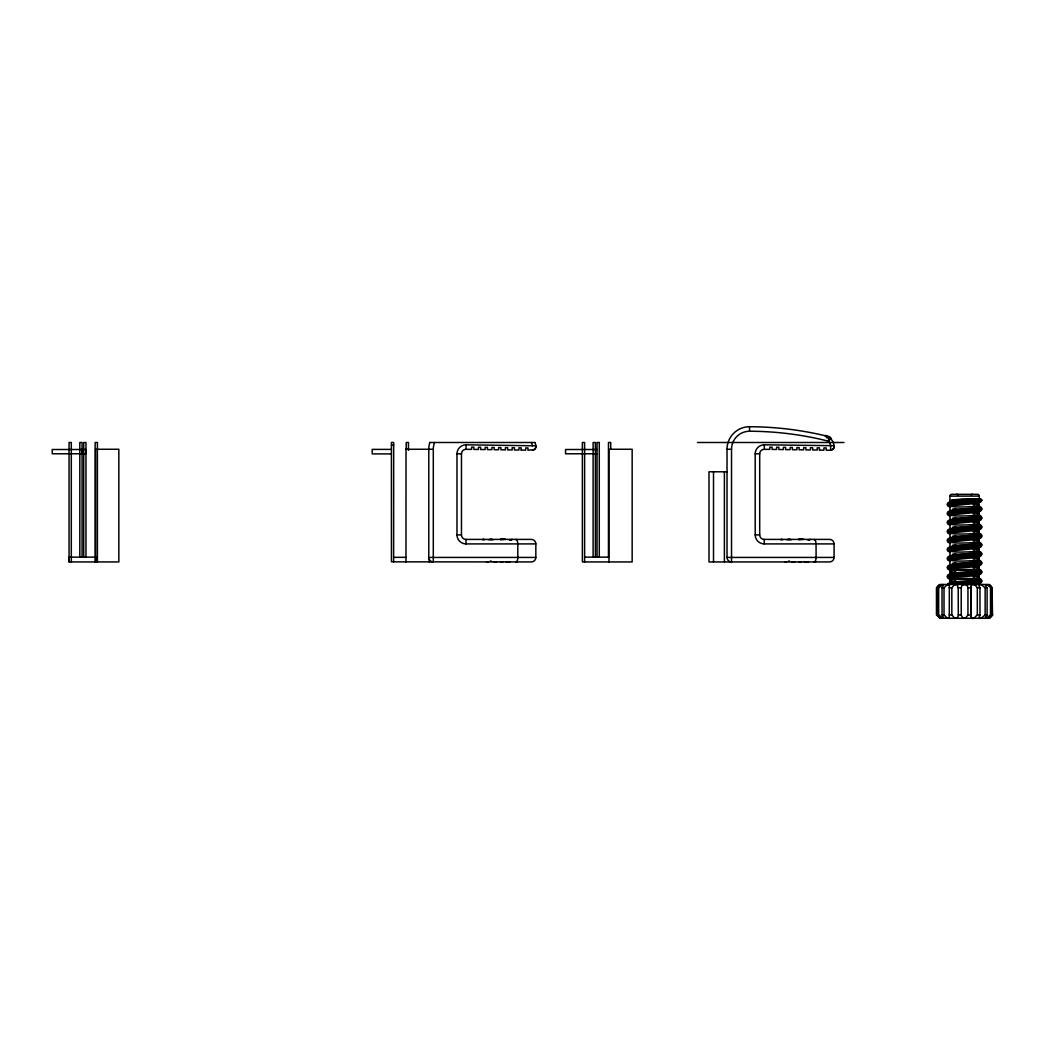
<?xml version="1.0" encoding="UTF-8"?>
<svg xmlns="http://www.w3.org/2000/svg" width="1045" height="1045" viewBox="0 0 1045 1045"><rect width="100%" height="100%" fill="white"/><g stroke="black" fill="none" stroke-linecap="round" stroke-linejoin="round"><path stroke-width="1.5" d="M830.644 449.572L830.618 445.823A7.89 7.89 0 0 0 828.358 441.16A326.562 326.562 0 0 0 749.552 431.232A18.026 18.026 0 0 0 731.526 449.259L727.033 449.259L727.02 557.429A4.507 4.507 0 0 0 731.526 561.936M830.644 449.65L830.644 449.807A3.383 3.044 0 0 0 834.067 446.751L834.041 445.915M521.181 450.095L525.687 450.147L525.726 447.9L527.973 447.926L527.947 450.173L532.414 449.807A3.383 3.044 0 0 0 535.837 446.751L535.811 445.954M393.691 561.74L391.444 561.74L391.418 442.44L393.678 442.44L393.612 561.844L531.33 561.936A4.507 4.507 0 0 0 535.837 557.429L535.837 543.909L465.979 543.909A9.013 9.013 0 0 1 456.965 534.896L456.965 453.83L461.459 453.83A4.507 4.507 0 0 1 466.031 449.324L466.096 444.817L535.798 445.81M521.181 450.068L521.22 447.835L518.96 447.809L518.934 450.042L514.427 449.99L514.453 447.743L512.194 447.704L512.168 449.951L507.661 449.899L507.687 447.652L505.44 447.613L505.414 449.859L500.895 449.807L500.934 447.547L498.674 447.521L498.648 449.755L494.141 449.716L494.167 447.456L491.921 447.43L491.881 449.663L487.375 449.611L487.414 447.365L485.154 447.338L485.128 449.572L480.622 449.52L480.648 447.273L478.401 447.234L478.362 449.481L473.855 449.428L473.894 447.169L471.635 447.142L471.608 449.376L466.031 449.324M727.02 471.791L708.993 471.791L708.993 561.936L829.56 561.936A4.507 4.507 0 0 0 834.067 557.429L834.067 543.909L764.208 543.909A9.013 9.013 0 0 1 755.195 534.896L755.195 453.83L759.689 453.83A4.507 4.507 0 0 1 764.274 449.324L764.326 444.817L834.014 445.706M819.411 450.068L819.45 447.835L817.19 447.809L817.164 450.042L812.657 449.99L812.683 447.743L810.424 447.704L810.397 449.951L805.891 449.899L805.917 447.652L803.67 447.613L803.644 449.859L799.138 449.807L799.164 447.547L796.904 447.521L796.878 449.755L792.371 449.716L792.397 447.456L790.151 447.43L790.111 449.663L785.605 449.611L785.644 447.365L783.384 447.338L783.358 449.572L778.852 449.52L778.878 447.273L776.631 447.234L776.592 449.481L772.085 449.428L772.124 447.169L769.865 447.142L769.838 449.376L764.274 449.324M965.306 618.196L962.667 617.621L961.23 615.178L961.204 587.852C961.191 583.619 967.97 583.41 967.957 587.852L967.944 615.035L965.489 618.144M967.944 614.969L970.975 614.904L970.975 587.852A6.688 4.611 12.7 0 1 970.831 586.885L970.831 615.871A6.688 4.598 -13.1 0 1 970.975 614.904M956.946 618.117L958.317 616.041L958.187 587.852C954.385 580.001 966.599 585.814 973.248 583.045A17.451 1.032 -3.4 0 0 979.596 582.287A17.451 1.411 -1.2 0 0 981.921 581.542A17.451 1.411 1.2 0 0 980.589 580.981M958.187 587.852L961.204 587.852M988.949 618.157L991.535 614.904L991.535 587.852L986.715 584.664M956.88 618.157L954.098 617.621L951.838 614.904L951.838 587.852L953.941 585.239L956.632 584.534M973.953 618.144L977.31 614.904L977.31 587.852L975.521 585.474L973.052 584.468M949.291 618.117L949.343 584.664M949.187 587.852L951.838 587.852M949.239 618.157L946.796 617.621L944.014 614.904L944.014 587.852L946.796 585.135L949.239 584.599M981.294 618.144L985.148 614.904L985.148 587.852L981.373 584.651M939.573 585.618L938.932 586.415M943.557 617.647L942.041 614.904L942.041 587.852L943.557 584.939M938.645 586.754L937.626 587.852L937.626 614.904L940.056 617.83M943.008 618.274L938.671 614.904L938.671 587.852L942.93 584.495M986.676 618.104L990.49 614.904L990.49 587.852M828.358 441.16L830.736 438.769A11.273 11.273 0 0 1 833.975 445.301M992.502 615.113L992.084 587.225M936.79 587.512L939.847 584.651M992.75 614.904L989.367 618.274L939.834 618.274M992.019 615.596L991.196 616.406M938.07 586.258L939.586 584.847M989.628 617.856L991.052 616.537L989.341 618.091M973.77 618.196L973.052 618.274A3.84 2.639 -13.3 0 1 972.203 618.117M502.998 561.701L500.45 561.936M801.228 561.701L798.693 561.936M968.206 584.468L979.1 583.28A16.89 1.411 -1.3 0 0 981.346 582.535A16.89 1.411 1.3 0 0 980.772 582.156M491.999 539.403L491.176 539.468A18.666 1.032 -3.2 0 0 488.224 539.756M790.242 539.403L789.406 539.468A18.666 1.032 -3.2 0 0 786.454 539.756M504.33 539.403L500.45 539.716M802.56 539.403L798.693 539.716M963.19 499.288L980.732 498.831M972.49 499.014L954.281 499.954A14.787 1.032 -4 0 0 952.008 500.32M980.55 618.274L980.55 618.274A3.37 1.946 -31.2 0 1 979.87 618.117M429.952 442.492L534.844 442.492M697.485 442.492L843.968 442.492M391.444 445.17L393.678 445.17M408.268 449.259L406.009 449.206L405.982 561.936M391.418 449.389L372.203 449.389L372.203 453.896L391.418 453.896M405.982 449.259L433.296 449.259A18.026 18.026 0 0 1 434.615 442.492M82.673 449.507L85.834 449.507L85.834 453.778L82.673 453.778M597.035 449.507L565.554 449.507L565.554 453.778L597.035 453.778M951.943 500.307A14.787 1.411 -1.5 0 0 949.931 501.091L949.931 496.127L979.23 496.127L979.23 498.831M950.519 502.645A15.361 1.411 1.4 0 1 949.356 502.083A15.361 1.411 -1.4 0 1 951.394 501.326A15.361 1.032 -3.9 0 1 956.972 500.581L972.19 499.079A15.348 1.032 -3.9 0 0 972.973 498.987L980.262 498.987L980.837 499.967A17.451 1.411 -1.2 0 1 979.596 500.202A17.451 1.032 -3.4 0 1 973.248 500.96L955.914 502.462A17.451 1.032 -3.4 0 0 949.565 503.22A17.451 1.411 -1.2 0 0 947.24 503.964A17.451 1.411 1.2 0 0 948.168 504.435M981.882 499.967L980.236 498.961A16.89 1.411 -1.3 0 1 979.1 499.223A16.89 1.032 -3.5 0 1 972.96 499.967L956.201 501.469A16.89 1.032 -3.5 0 0 950.062 502.227A16.89 1.411 -1.3 0 0 947.815 502.972A16.89 1.411 1.3 0 0 948.39 503.35M456.965 534.896L461.459 534.896A4.507 4.507 0 0 0 465.979 539.403L531.33 539.403A4.507 4.507 0 0 1 535.837 543.909M755.195 534.896L759.689 534.896A4.507 4.507 0 0 0 764.208 539.403L829.56 539.403A4.507 4.507 0 0 1 834.067 543.909M584.612 557.142L608.948 557.142M393.691 557.338L406.009 557.338M429.822 442.492A22.533 22.533 0 0 0 428.79 449.259L428.79 557.429L535.837 557.429M727.033 557.429L834.067 557.429M989.328 584.468L939.795 584.468L936.451 587.852L936.451 614.904L939.847 618.104M937.626 587.852L938.671 587.852M942.041 587.852L944.014 587.852M967.957 587.852L970.975 587.852M977.31 587.852L979.975 587.852L979.975 614.904L977.31 614.904M985.148 587.852L987.107 587.852L987.107 614.904L985.148 614.904M937.626 614.904L938.671 614.904M942.041 614.904L944.014 614.904M949.226 614.969L951.838 614.904M958.2 614.969L961.204 614.904M990.49 614.904L991.535 614.904M819.411 450.095L823.917 450.147L823.956 447.9L826.203 447.926L826.177 450.173L830.644 450.251A3.383 3.383 0 0 0 834.067 446.868M804.088 561.688L807.145 561.936M505.858 561.688L508.902 561.936M794.814 561.936L791.548 561.661M496.584 561.936L493.318 561.661M791.47 539.729L790.543 539.638A16.407 1.032 3.6 0 1 788.296 539.403M493.24 539.729L492.313 539.638A16.407 1.032 3.6 0 1 490.066 539.403M951.446 582.875L949.957 582.313L949.931 579.91M978.59 502.867L979.23 505.597M989.341 584.664L991.261 586.415M939.533 617.856L938.697 617.112M989.602 584.873L990.751 585.931M989.602 585.644L989.119 584.926M532.388 445.901L532.388 445.823A7.89 7.89 0 0 0 531.213 442.492M985.592 614.643L985.592 617.765M979.23 512.298L979.23 514.61M979.23 521.311L979.23 523.623M979.23 530.324L979.23 532.636M979.23 539.338L979.23 541.65M979.23 548.364L979.23 550.676M979.23 557.377L979.23 559.689M979.23 566.39L979.23 568.702M979.23 575.403L979.23 577.715M949.931 507.792L949.931 510.104M949.931 516.805L949.931 519.117M949.931 525.818L949.931 528.13M949.931 534.831L949.931 537.143M949.931 543.844L949.931 546.156M949.931 552.87L949.931 555.182M949.931 561.883L949.931 564.196M949.931 570.897L949.931 573.209M764.208 539.416L764.208 543.909M759.702 453.83L759.702 534.896M749.552 426.856L749.552 431.232M731.526 449.259L731.526 561.923M724.394 471.791L724.394 561.936M713.513 471.791L713.513 561.936M610.724 449.259L610.724 442.492L608.464 442.492L608.464 557.142M608.948 561.936L608.948 449.259L632.16 449.259L632.16 561.936L582.365 561.936L582.365 442.492L584.612 442.492L584.612 561.936M599.281 557.142L599.281 442.492L597.035 442.492L597.035 557.089M595.376 557.142L595.376 442.492L593.116 442.492L593.116 557.089M517.811 557.429L517.811 543.909A4.689 1.816 -90 0 0 515.877 539.547A4.689 1.881 -88.9 0 1 516.622 539.742M465.979 539.416L465.979 543.909M461.472 453.83L461.472 534.896M433.296 449.259L433.296 561.923M429.195 559.297L429.195 561.936M408.464 450.382L408.464 442.492L406.218 442.492L406.218 449.206M97.407 561.936L97.407 442.492L95.16 442.492L95.16 561.936M96.676 561.91L96.676 557.142L69.166 557.142L69.166 561.91M95.631 561.936L95.631 449.259L118.843 449.259L118.843 561.936L69.061 561.936L69.061 442.492L71.308 442.492L71.308 561.936M85.977 557.089L85.977 442.492L83.718 442.492L83.718 557.089M82.072 557.089L82.072 442.492L79.812 442.492L79.812 557.089M727.02 449.259A22.533 22.533 0 0 1 749.552 426.726A331.069 331.069 0 0 1 825.419 435.791A6.518 3.657 -76.8 0 1 825.981 435.974M808.294 540.252A15.806 1.411 -1.4 0 1 809.261 540.304M789.262 560.982A15.806 1.411 -1.4 0 1 788.701 560.956M814.734 561.609A4.689 1.816 90 0 1 814.107 561.792A4.689 1.881 88.9 0 0 816.106 557.442L816.04 543.909A4.689 1.816 -90 0 0 814.107 539.547A4.689 1.881 -88.9 0 1 814.852 539.742M786.571 561.936A16.407 1.032 3.6 0 1 784.795 561.674M808.464 561.622A16.407 1.032 -3.6 0 1 806.622 561.818M815.505 561.701A18.052 1.411 -1.2 0 1 814.421 561.91M815.531 561.936A18.653 1.411 1.2 0 0 814.76 561.805A18.666 1.032 3.2 0 0 814.12 561.714M810.802 539.403A16.407 1.032 -3.6 0 1 807.903 539.742M780.563 539.716A18.666 1.411 -1.2 0 1 781.843 539.403M782.862 539.742A18.052 1.411 1.2 0 1 781.333 539.403M798.707 539.129A15.806 1.411 1.4 0 1 804.036 539.338M755.195 453.83A9.013 9.013 0 0 1 764.326 444.817M433.296 561.936A4.507 4.507 0 0 1 428.79 557.429M535.001 442.492A11.273 11.273 0 0 1 535.745 445.301M510.065 540.252A15.806 1.411 -1.4 0 1 511.031 540.304M491.032 560.982A15.806 1.411 -1.4 0 1 490.471 560.956M516.504 561.609A4.689 1.816 90 0 1 515.877 561.792A4.689 1.881 88.9 0 0 517.876 557.442M488.342 561.936A16.407 1.032 3.6 0 1 486.565 561.674M510.234 561.622A16.407 1.032 -3.6 0 1 508.392 561.818M517.275 561.701A18.052 1.411 -1.2 0 1 516.191 561.91M517.301 561.936A18.653 1.411 1.2 0 0 516.517 561.805A18.666 1.032 3.2 0 0 515.89 561.714M512.572 539.403A16.407 1.032 -3.6 0 1 509.673 539.742M482.333 539.716A18.666 1.411 -1.2 0 1 483.613 539.403M484.632 539.742A18.052 1.411 1.2 0 1 483.103 539.403M500.477 539.129A15.806 1.411 1.4 0 1 505.806 539.338M535.837 446.868A3.383 3.383 0 0 1 532.414 450.251M456.965 453.83A9.013 9.013 0 0 1 466.096 444.817M825.367 436.105A11.665 10.724 57.9 0 1 828.058 437.254M825.472 435.452A11.195 10.829 -78.6 0 1 829.9 437.228M825.393 436A6.388 3.109 88.6 0 1 826.882 437.933M829.234 438.351A8.229 5.303 44.8 0 1 830.252 439.253M827.496 436.771A5.604 2.665 87.5 0 1 828.92 441.042M829.9 437.15A8.229 6.675 47.4 0 1 831.219 438.273M826.504 436.196A6.296 3.37 -85.6 0 1 827.366 437.176M828.084 437.306A10.215 8.412 47.9 0 1 829.312 438.116M971.066 494.821A2.26 2.26 0 0 1 972.464 494.324M956.697 494.324A2.26 2.26 0 0 1 958.095 494.821M949.931 496.127A1.803 1.803 0 0 1 951.734 494.324L977.428 494.324A1.803 1.803 0 0 1 979.23 496.127M972.817 618.601A4.049 2.861 -21.3 0 1 971.132 615.858M971.079 586.885A3.84 2.639 13.3 0 1 972.96 584.338M980.419 618.405A3.096 1.79 -36.2 0 1 979.465 616.903M979.361 616.929A6.27 3.631 -30.9 0 1 980.106 614.904M979.923 587.852A6.27 3.723 28.6 0 1 979.269 585.801M979.322 585.814A3.37 1.946 31.2 0 1 980.458 584.403M985.762 617.673A5.329 2.025 -42.5 0 1 987.381 614.943M987.016 587.865A5.63 2.39 38.6 0 1 985.448 584.9M974.606 583.45A14.787 1.411 1.5 0 1 973.391 583.515M954.764 580.863A14.787 1.411 1.5 0 1 955.77 580.811M955.77 581.32A14.787 1.411 -1.5 0 1 954.124 579.23A14.787 1.411 -1.5 0 1 976.448 578.825M973.391 576.304A14.787 1.411 -1.5 0 1 975.037 578.381A14.787 1.411 -1.5 0 1 952.713 578.799M973.391 504.186A14.787 1.411 -1.5 0 1 975.037 506.263A14.787 1.411 -1.5 0 1 952.713 506.681M974.502 504.644A14.787 1.411 1.5 0 1 973.391 504.696M954.764 502.044A14.787 1.411 1.5 0 1 955.77 501.992M973.391 506.498A14.787 1.411 -1.5 0 1 975.037 508.575A14.787 1.411 -1.5 0 1 952.713 508.993M952.073 500.006A14.708 0.732 -2.8 0 1 962.772 499.131M973.391 513.199A14.787 1.411 -1.5 0 1 975.037 515.289A14.787 1.411 -1.5 0 1 952.713 515.694M974.606 511.332A14.787 1.411 1.5 0 1 973.391 511.397M954.764 508.745A14.787 1.411 1.5 0 1 955.77 508.693M974.502 513.657A14.787 1.411 1.5 0 1 973.391 513.709M954.163 511.096A14.787 1.411 1.5 0 1 955.77 511.005M973.391 515.512A14.787 1.411 -1.5 0 1 975.037 517.602A14.787 1.411 -1.5 0 1 952.713 518.006M973.391 522.213A14.787 1.411 -1.5 0 1 975.037 524.303A14.787 1.411 -1.5 0 1 952.713 524.708M974.711 520.345A14.787 1.411 1.5 0 1 973.391 520.41M954.764 517.758A14.787 1.411 1.5 0 1 955.77 517.706M974.502 522.67A14.787 1.411 1.5 0 1 973.391 522.722M954.764 520.07A14.787 1.411 1.5 0 1 955.77 520.018M973.391 524.525A14.787 1.411 -1.5 0 1 975.037 526.615A14.787 1.411 -1.5 0 1 952.713 527.02M973.391 531.226A14.787 1.411 -1.5 0 1 975.037 533.316A14.787 1.411 -1.5 0 1 952.713 533.721M974.502 529.371A14.787 1.411 1.5 0 1 973.391 529.436M954.764 526.771A14.787 1.411 1.5 0 1 955.77 526.719M974.502 531.683A14.787 1.411 1.5 0 1 973.391 531.748M954.764 529.083A14.787 1.411 1.5 0 1 955.77 529.031M973.391 533.538A14.787 1.411 -1.5 0 1 975.037 535.628A14.787 1.411 -1.5 0 1 952.713 536.033M973.391 540.239A14.787 1.411 -1.5 0 1 975.037 542.329A14.787 1.411 -1.5 0 1 952.713 542.734M974.502 538.384A14.787 1.411 1.5 0 1 973.391 538.449M954.764 535.785A14.787 1.411 1.5 0 1 955.77 535.732M974.502 540.696A14.787 1.411 1.5 0 1 973.391 540.761M954.542 538.11A14.787 1.411 1.5 0 1 955.77 538.044M973.391 542.551A14.787 1.411 -1.5 0 1 975.037 544.641A14.787 1.411 -1.5 0 1 952.713 545.046M973.391 549.252A14.787 1.411 -1.5 0 1 975.037 551.342A14.787 1.411 -1.5 0 1 952.713 551.747M974.502 547.397A14.787 1.411 1.5 0 1 973.391 547.462M954.764 544.798A14.787 1.411 1.5 0 1 955.77 544.745M974.502 549.709A14.787 1.411 1.5 0 1 973.391 549.774M954.764 547.11A14.787 1.411 1.5 0 1 955.77 547.058M973.391 551.564A14.787 1.411 -1.5 0 1 975.037 553.654A14.787 1.411 -1.5 0 1 952.713 554.059M973.391 558.265A14.787 1.411 -1.5 0 1 975.037 560.355A14.787 1.411 -1.5 0 1 952.713 560.773M974.502 556.41A14.787 1.411 1.5 0 1 973.391 556.476M954.764 553.811A14.787 1.411 1.5 0 1 955.77 553.759M974.502 558.722A14.787 1.411 1.5 0 1 973.391 558.788M954.764 556.123A14.787 1.411 1.5 0 1 955.77 556.071M973.391 560.577A14.787 1.411 -1.5 0 1 975.037 562.667A14.787 1.411 -1.5 0 1 952.713 563.085M973.391 567.291A14.787 1.411 -1.5 0 1 975.037 569.368A14.787 1.411 -1.5 0 1 952.713 569.786M974.711 565.41A14.787 1.411 1.5 0 1 973.391 565.489M954.764 562.837A14.787 1.411 1.5 0 1 955.77 562.785M974.502 567.735A14.787 1.411 1.5 0 1 973.391 567.801M954.542 565.162A14.787 1.411 1.5 0 1 955.77 565.097M955.77 572.307A14.787 1.411 -1.5 0 1 954.124 570.217A14.787 1.411 -1.5 0 1 976.448 569.812M974.502 574.45A14.787 1.411 1.5 0 1 973.391 574.502M954.764 571.85A14.787 1.411 1.5 0 1 955.77 571.798M974.502 576.762A14.787 1.411 1.5 0 1 973.391 576.814M954.764 574.162A14.787 1.411 1.5 0 1 955.77 574.11M975.899 584.468A15.348 1.032 -3.9 0 0 977.767 584.181A15.361 1.411 -1.4 0 0 979.805 583.423A15.361 1.411 1.4 0 0 978.643 582.862M950.519 579.479A15.361 1.411 1.4 0 1 949.356 578.917A15.361 1.411 -1.4 0 1 951.394 578.172A15.361 1.032 -3.9 0 1 956.972 577.415L972.19 575.913A15.361 1.032 -3.9 0 0 977.767 575.168A15.361 1.411 -1.4 0 0 979.805 574.41A15.361 1.411 1.4 0 0 979.283 574.032M950.519 570.466A15.361 1.411 1.4 0 1 949.356 569.904A15.361 1.411 -1.4 0 1 951.394 569.146A15.361 1.032 -3.9 0 1 956.972 568.402L972.19 566.899A15.361 1.032 -3.9 0 0 977.767 566.142A15.361 1.411 -1.4 0 0 979.805 565.397A15.361 1.411 1.4 0 0 978.643 564.836M950.519 561.452A15.361 1.411 1.4 0 1 949.356 560.891A15.361 1.411 -1.4 0 1 951.394 560.133A15.361 1.032 -3.9 0 1 956.972 559.389L972.19 557.886A15.361 1.032 -3.9 0 0 977.767 557.129A15.361 1.411 -1.4 0 0 979.805 556.384A15.361 1.411 1.4 0 0 978.643 555.809M950.519 552.439A15.361 1.411 1.4 0 1 949.356 551.878A15.361 1.411 -1.4 0 1 951.394 551.12A15.361 1.032 -3.9 0 1 956.972 550.375L972.19 548.873A15.361 1.032 -3.9 0 0 977.767 548.116A15.361 1.411 -1.4 0 0 979.805 547.371A15.361 1.411 1.4 0 0 979.505 547.084M950.519 543.426A15.361 1.411 1.4 0 1 949.356 542.864A15.361 1.411 -1.4 0 1 951.394 542.107A15.361 1.032 -3.9 0 1 956.972 541.362L972.19 539.86A15.361 1.032 -3.9 0 0 977.767 539.102A15.361 1.411 -1.4 0 0 979.805 538.358A15.361 1.411 1.4 0 0 978.643 537.783M950.519 534.413A15.361 1.411 1.4 0 1 949.356 533.838A15.361 1.411 -1.4 0 1 951.394 533.094A15.361 1.032 -3.9 0 1 956.972 532.336L972.19 530.834A15.361 1.032 -3.9 0 0 977.767 530.089A15.361 1.411 -1.4 0 0 979.805 529.332A15.361 1.411 1.4 0 0 978.643 528.77M950.519 525.4A15.361 1.411 1.4 0 1 949.356 524.825A15.361 1.411 -1.4 0 1 951.394 524.081A15.361 1.032 -3.9 0 1 956.972 523.323L972.19 521.821A15.361 1.032 -3.9 0 0 977.767 521.076A15.361 1.411 -1.4 0 0 979.805 520.319A15.361 1.411 1.4 0 0 978.995 519.848M950.519 516.387A15.361 1.411 1.4 0 1 949.356 515.812A15.361 1.411 -1.4 0 1 951.394 515.067A15.361 1.032 -3.9 0 1 956.972 514.31L972.19 512.808A15.361 1.032 -3.9 0 0 977.767 512.063A15.361 1.411 -1.4 0 0 979.805 511.305A15.361 1.411 1.4 0 0 978.643 510.744M950.519 507.361A15.361 1.411 1.4 0 1 949.356 506.799A15.361 1.411 -1.4 0 1 951.394 506.054A15.361 1.032 -3.9 0 1 956.972 505.297L972.19 503.794A15.361 1.032 -3.9 0 0 977.767 503.05A15.361 1.411 -1.4 0 0 979.805 502.292A15.361 1.411 1.4 0 0 979.283 501.913M950.636 578.865A16.89 1.032 3.5 0 1 950.062 578.773A16.89 1.411 1.3 0 1 947.815 578.029A16.89 1.411 -1.3 0 1 950.062 577.271A16.89 1.032 -3.5 0 1 956.201 576.526L972.96 575.024A16.89 1.032 -3.5 0 0 979.1 574.267A16.89 1.411 -1.3 0 0 981.346 573.522A16.89 1.411 1.3 0 0 980.772 573.143M950.636 569.852A16.89 1.032 3.5 0 1 950.062 569.76A16.89 1.411 1.3 0 1 947.815 569.016A16.89 1.411 -1.3 0 1 950.062 568.258A16.89 1.032 -3.5 0 1 956.201 567.513L972.96 566.011A16.89 1.032 -3.5 0 0 979.1 565.254A16.89 1.411 -1.3 0 0 981.346 564.509A16.89 1.411 1.3 0 0 980.458 564.039M950.636 560.838A16.89 1.032 3.5 0 1 950.062 560.747A16.89 1.411 1.3 0 1 947.815 560.002A16.89 1.411 -1.3 0 1 950.062 559.245A16.89 1.032 -3.5 0 1 956.201 558.487L972.96 556.985A16.89 1.032 -3.5 0 0 979.1 556.24A16.89 1.411 -1.3 0 0 981.346 555.483A16.89 1.411 1.3 0 0 980.772 555.117M950.636 551.825A16.89 1.032 3.5 0 1 950.062 551.734A16.89 1.411 1.3 0 1 947.815 550.976A16.89 1.411 -1.3 0 1 950.062 550.232A16.89 1.032 -3.5 0 1 956.201 549.474L972.96 547.972A16.89 1.032 -3.5 0 0 979.1 547.227A16.89 1.411 -1.3 0 0 981.346 546.47A16.89 1.411 1.3 0 0 980.458 545.999M950.636 542.812A16.89 1.032 3.5 0 1 950.062 542.721A16.89 1.411 1.3 0 1 947.815 541.963A16.89 1.411 -1.3 0 1 950.062 541.219A16.89 1.032 -3.5 0 1 956.201 540.461L972.96 538.959A16.89 1.032 -3.5 0 0 979.1 538.214A16.89 1.411 -1.3 0 0 981.346 537.457A16.89 1.411 1.3 0 0 980.772 537.078M950.636 533.799A16.89 1.032 3.5 0 1 950.062 533.708A16.89 1.411 1.3 0 1 947.815 532.95A16.89 1.411 -1.3 0 1 950.062 532.205A16.89 1.032 -3.5 0 1 956.201 531.448L972.96 529.946A16.89 1.032 -3.5 0 0 979.1 529.201A16.89 1.411 -1.3 0 0 981.346 528.443A16.89 1.411 1.3 0 0 980.772 528.065M950.636 524.786A16.89 1.032 3.5 0 1 950.062 524.694A16.89 1.411 1.3 0 1 947.815 523.937A16.89 1.411 -1.3 0 1 950.062 523.192A16.89 1.032 -3.5 0 1 956.201 522.435L972.96 520.933A16.89 1.032 -3.5 0 0 979.1 520.188A16.89 1.411 -1.3 0 0 981.346 519.43A16.89 1.411 1.3 0 0 980.066 518.869M950.636 515.76A16.89 1.032 3.5 0 1 950.062 515.668A16.89 1.411 1.3 0 1 947.815 514.924A16.89 1.411 -1.3 0 1 950.062 514.166A16.89 1.032 -3.5 0 1 956.201 513.422L972.96 511.919A16.89 1.032 -3.5 0 0 979.1 511.162A16.89 1.411 -1.3 0 0 981.346 510.417A16.89 1.411 1.3 0 0 980.772 510.038M950.636 506.747A16.89 1.032 3.5 0 1 950.062 506.655A16.89 1.411 1.3 0 1 947.815 505.911A16.89 1.411 -1.3 0 1 950.062 505.153A16.89 1.032 -3.5 0 1 956.201 504.408L972.96 502.906A16.89 1.032 -3.5 0 0 979.1 502.149A16.89 1.411 -1.3 0 0 981.346 501.404A16.89 1.411 1.3 0 0 980.693 500.999M981.085 499.967A17.451 1.411 1.2 0 1 981.921 500.411A17.451 1.411 -1.2 0 1 979.596 501.156A17.451 1.032 -3.4 0 1 973.248 501.913L955.914 503.416A17.451 1.032 -3.4 0 0 949.565 504.16A17.451 1.411 -1.2 0 0 947.24 504.918A17.451 1.411 1.2 0 0 949.565 505.662M949.565 577.78A17.451 1.411 1.2 0 1 947.24 577.036A17.451 1.411 -1.2 0 1 949.565 576.278A17.451 1.032 -3.4 0 1 955.914 575.534L973.248 574.032A17.451 1.032 -3.4 0 0 979.596 573.274A17.451 1.411 -1.2 0 0 981.921 572.529A17.451 1.411 1.2 0 0 980.589 571.955M948.56 568.584A17.451 1.411 1.2 0 1 947.24 568.023A17.451 1.411 -1.2 0 1 949.565 567.265A17.451 1.032 -3.4 0 1 955.914 566.521L973.248 565.018A17.451 1.032 -3.4 0 0 979.596 564.261A17.451 1.411 -1.2 0 0 981.921 563.516A17.451 1.411 1.2 0 0 980.589 562.941M950.153 559.846A17.451 1.032 3.4 0 1 949.565 559.754A17.451 1.411 1.2 0 1 947.24 559.01A17.451 1.411 -1.2 0 1 949.565 558.252A17.451 1.032 -3.4 0 1 955.914 557.507L973.248 556.005A17.451 1.032 -3.4 0 0 979.596 555.248A17.451 1.411 -1.2 0 0 981.921 554.503A17.451 1.411 1.2 0 0 980.589 553.928M949.565 550.741A17.451 1.411 1.2 0 1 947.24 549.983A17.451 1.411 -1.2 0 1 949.565 549.239A17.451 1.032 -3.4 0 1 955.914 548.481L973.248 546.979A17.451 1.032 -3.4 0 0 979.596 546.235A17.451 1.411 -1.2 0 0 981.921 545.477A17.451 1.411 1.2 0 0 980.589 544.915M948.168 541.441A17.451 1.411 1.2 0 1 947.24 540.97A17.451 1.411 -1.2 0 1 949.565 540.226A17.451 1.032 -3.4 0 1 955.914 539.468L973.248 537.966A17.451 1.032 -3.4 0 0 979.596 537.221A17.451 1.411 -1.2 0 0 981.921 536.464A17.451 1.411 1.2 0 0 980.589 535.902M949.565 532.715A17.451 1.411 1.2 0 1 947.24 531.957A17.451 1.411 -1.2 0 1 949.565 531.213A17.451 1.032 -3.4 0 1 955.914 530.455L973.248 528.953A17.451 1.032 -3.4 0 0 979.596 528.208A17.451 1.411 -1.2 0 0 981.921 527.451A17.451 1.411 1.2 0 0 980.589 526.889M949.565 523.702A17.451 1.411 1.2 0 1 947.24 522.944A17.451 1.411 -1.2 0 1 949.565 522.2A17.451 1.032 -3.4 0 1 955.914 521.442L973.248 519.94A17.451 1.032 -3.4 0 0 979.596 519.195A17.451 1.411 -1.2 0 0 981.921 518.438A17.451 1.411 1.2 0 0 980.589 517.876M950.153 514.78A17.451 1.032 3.4 0 1 949.565 514.689M948.168 514.401A17.451 1.411 1.2 0 1 947.24 513.931A17.451 1.411 -1.2 0 1 949.565 513.186A17.451 1.032 -3.4 0 1 955.914 512.429L973.248 510.927A17.451 1.032 -3.4 0 0 979.596 510.169A17.451 1.411 -1.2 0 0 981.921 509.424A17.451 1.411 1.2 0 0 980.589 508.863M948.834 584.468A17.451 1.411 -1.2 0 1 949.565 584.351A17.451 1.032 -3.4 0 1 955.914 583.593L973.248 582.091A17.451 1.032 -3.4 0 0 979.596 581.347A17.451 1.411 -1.2 0 0 981.921 580.589A17.451 1.411 1.2 0 0 979.596 579.831M948.168 576.553A17.451 1.411 1.2 0 1 947.24 576.082A17.451 1.411 -1.2 0 1 949.565 575.325A17.451 1.032 -3.4 0 1 955.914 574.58L973.248 573.078A17.451 1.032 -3.4 0 0 979.596 572.32A17.451 1.411 -1.2 0 0 981.921 571.576A17.451 1.411 1.2 0 0 979.596 570.818M948.168 567.539A17.451 1.411 1.2 0 1 947.24 567.069A17.451 1.411 -1.2 0 1 949.565 566.312A17.451 1.032 -3.4 0 1 955.914 565.567L973.248 564.065A17.451 1.032 -3.4 0 0 979.596 563.307A17.451 1.411 -1.2 0 0 981.921 562.563A17.451 1.411 1.2 0 0 980.589 561.988M978.342 561.622A17.451 1.032 3.4 0 1 978.995 561.714M948.168 558.526A17.451 1.411 1.2 0 1 947.24 558.056A17.451 1.411 -1.2 0 1 949.565 557.298A17.451 1.032 -3.4 0 1 955.914 556.554L973.248 555.052A17.451 1.032 -3.4 0 0 979.596 554.294A17.451 1.411 -1.2 0 0 981.921 553.55A17.451 1.411 1.2 0 0 979.596 552.792M948.168 549.513A17.451 1.411 1.2 0 1 947.24 549.043A17.451 1.411 -1.2 0 1 949.565 548.285A17.451 1.032 -3.4 0 1 955.914 547.541L973.248 546.039A17.451 1.032 -3.4 0 0 979.596 545.281A17.451 1.411 -1.2 0 0 981.921 544.536A17.451 1.411 1.2 0 0 979.596 543.779M948.168 540.5A17.451 1.411 1.2 0 1 947.24 540.017A17.451 1.411 -1.2 0 1 949.565 539.272A17.451 1.032 -3.4 0 1 955.914 538.515L973.248 537.012A17.451 1.032 -3.4 0 0 979.596 536.268A17.451 1.411 -1.2 0 0 981.921 535.51A17.451 1.411 1.2 0 0 980.589 534.949M948.168 531.474A17.451 1.411 1.2 0 1 947.24 531.004A17.451 1.411 -1.2 0 1 949.565 530.259A17.451 1.032 -3.4 0 1 955.914 529.501L973.248 527.999A17.451 1.032 -3.4 0 0 979.596 527.255A17.451 1.411 -1.2 0 0 981.921 526.497A17.451 1.411 1.2 0 0 979.596 525.753M948.168 522.461A17.451 1.411 1.2 0 1 947.24 521.991A17.451 1.411 -1.2 0 1 949.565 521.246A17.451 1.032 -3.4 0 1 955.914 520.488L973.248 518.986A17.451 1.032 -3.4 0 0 979.596 518.242A17.451 1.411 -1.2 0 0 981.921 517.484A17.451 1.411 1.2 0 0 980.589 516.922M978.995 516.648A17.451 1.032 3.4 0 1 979.596 516.739M948.168 513.448A17.451 1.411 1.2 0 1 947.24 512.977A17.451 1.411 -1.2 0 1 949.565 512.233A17.451 1.032 -3.4 0 1 955.914 511.475L973.248 509.973A17.451 1.032 -3.4 0 0 979.596 509.228A17.451 1.411 -1.2 0 0 981.921 508.471A17.451 1.411 1.2 0 0 979.596 507.726M949.866 584.442A16.89 1.411 1.3 0 1 948.716 583.28M950.062 583.358A16.89 1.032 -3.5 0 1 956.201 582.601L972.96 581.098A16.89 1.032 -3.5 0 0 979.1 580.354A16.89 1.411 -1.3 0 0 981.346 579.596A16.89 1.411 1.3 0 0 979.1 578.852A16.89 1.032 3.5 0 0 978.525 578.76M948.39 575.468A16.89 1.411 1.3 0 1 947.815 575.09A16.89 1.411 -1.3 0 1 950.062 574.345A16.89 1.032 -3.5 0 1 956.201 573.587L972.96 572.085A16.89 1.032 -3.5 0 0 979.1 571.328A16.89 1.411 -1.3 0 0 981.346 570.583A16.89 1.411 1.3 0 0 979.1 569.825A16.89 1.032 3.5 0 0 978.525 569.734M948.39 566.455A16.89 1.411 1.3 0 1 947.815 566.077A16.89 1.411 -1.3 0 1 950.062 565.319A16.89 1.032 -3.5 0 1 956.201 564.574L972.96 563.072A16.89 1.032 -3.5 0 0 979.1 562.314A16.89 1.411 -1.3 0 0 981.346 561.57A16.89 1.411 1.3 0 0 979.1 560.812A16.89 1.032 3.5 0 0 978.525 560.721M948.703 557.534A16.89 1.411 1.3 0 1 947.815 557.063A16.89 1.411 -1.3 0 1 950.062 556.306A16.89 1.032 -3.5 0 1 956.201 555.561L972.96 554.059A16.89 1.032 -3.5 0 0 979.1 553.301A16.89 1.411 -1.3 0 0 981.346 552.557A16.89 1.411 1.3 0 0 979.1 551.799A16.89 1.032 3.5 0 0 978.525 551.708M948.39 548.416A16.89 1.411 1.3 0 1 947.815 548.05A16.89 1.411 -1.3 0 1 950.062 547.293A16.89 1.032 -3.5 0 1 956.201 546.548L972.96 545.046A16.89 1.032 -3.5 0 0 979.1 544.288A16.89 1.411 -1.3 0 0 981.346 543.544A16.89 1.411 1.3 0 0 979.1 542.786A16.89 1.032 3.5 0 0 978.525 542.695M949.539 539.69A16.89 1.411 1.3 0 1 947.815 539.037A16.89 1.411 -1.3 0 1 950.062 538.279A16.89 1.032 -3.5 0 1 956.201 537.535L972.96 536.033A16.89 1.032 -3.5 0 0 979.1 535.275A16.89 1.411 -1.3 0 0 981.346 534.531A16.89 1.411 1.3 0 0 979.1 533.773A16.89 1.032 3.5 0 0 978.525 533.681M948.39 530.39A16.89 1.411 1.3 0 1 947.815 530.011A16.89 1.411 -1.3 0 1 950.062 529.266A16.89 1.032 -3.5 0 1 956.201 528.509L972.96 527.007A16.89 1.032 -3.5 0 0 979.1 526.262A16.89 1.411 -1.3 0 0 981.346 525.504A16.89 1.411 1.3 0 0 979.1 524.76A16.89 1.032 3.5 0 0 978.525 524.668M948.39 521.377A16.89 1.411 1.3 0 1 947.815 520.998A16.89 1.411 -1.3 0 1 950.062 520.253A16.89 1.032 -3.5 0 1 956.201 519.496L972.96 517.993A16.89 1.032 -3.5 0 0 979.1 517.249A16.89 1.411 -1.3 0 0 981.346 516.491A16.89 1.411 1.3 0 0 979.1 515.747A16.89 1.032 3.5 0 0 978.525 515.655M949.095 512.559A16.89 1.411 1.3 0 1 947.815 511.985A16.89 1.411 -1.3 0 1 950.062 511.24A16.89 1.032 -3.5 0 1 956.201 510.482L972.96 508.98A16.89 1.032 -3.5 0 0 979.1 508.236A16.89 1.411 -1.3 0 0 981.346 507.478A16.89 1.411 1.3 0 0 979.1 506.734A16.89 1.032 3.5 0 0 978.525 506.642M951.695 583.632A15.361 1.032 3.9 0 1 949.918 583.241M949.356 583.214A15.361 1.411 -1.4 0 1 951.394 582.457A15.361 1.032 -3.9 0 1 956.972 581.712L972.19 580.21A15.361 1.032 -3.9 0 0 977.767 579.452A15.361 1.411 -1.4 0 0 979.805 578.708A15.361 1.411 1.4 0 0 978.643 578.133M950.519 574.763A15.361 1.411 1.4 0 1 949.356 574.201A15.361 1.411 -1.4 0 1 951.394 573.444A15.361 1.032 -3.9 0 1 956.972 572.699L972.19 571.197A15.361 1.032 -3.9 0 0 977.767 570.439A15.361 1.411 -1.4 0 0 979.805 569.695A15.361 1.411 1.4 0 0 978.643 569.12M950.519 565.75A15.361 1.411 1.4 0 1 949.356 565.188A15.361 1.411 -1.4 0 1 951.394 564.431A15.361 1.032 -3.9 0 1 956.972 563.686L972.19 562.184A15.361 1.032 -3.9 0 0 977.767 561.426A15.361 1.411 -1.4 0 0 979.805 560.682A15.361 1.411 1.4 0 0 978.643 560.107M949.644 556.449A15.361 1.411 1.4 0 1 949.356 556.175A15.361 1.411 -1.4 0 1 951.394 555.417A15.361 1.032 -3.9 0 1 956.972 554.66L972.19 553.158A15.361 1.032 -3.9 0 0 977.767 552.413A15.361 1.411 -1.4 0 0 979.805 551.655A15.361 1.411 1.4 0 0 978.643 551.094M950.519 547.724A15.361 1.411 1.4 0 1 949.356 547.149A15.361 1.411 -1.4 0 1 951.394 546.404A15.361 1.032 -3.9 0 1 956.972 545.647L972.19 544.145A15.361 1.032 -3.9 0 0 977.767 543.4A15.361 1.411 -1.4 0 0 979.805 542.642A15.361 1.411 1.4 0 0 978.643 542.081M950.519 538.711A15.361 1.411 1.4 0 1 949.356 538.136A15.361 1.411 -1.4 0 1 951.394 537.391A15.361 1.032 -3.9 0 1 956.972 536.634L972.19 535.131A15.361 1.032 -3.9 0 0 977.767 534.387A15.361 1.411 -1.4 0 0 979.805 533.629A15.361 1.411 1.4 0 0 978.643 533.068M949.879 529.501A15.361 1.411 1.4 0 1 949.356 529.123A15.361 1.411 -1.4 0 1 951.394 528.378A15.361 1.032 -3.9 0 1 956.972 527.62L972.19 526.118A15.361 1.032 -3.9 0 0 977.767 525.374A15.361 1.411 -1.4 0 0 979.805 524.616A15.361 1.411 1.4 0 0 978.643 524.054M950.519 520.671A15.361 1.411 1.4 0 1 949.356 520.11A15.361 1.411 -1.4 0 1 951.394 519.365A15.361 1.032 -3.9 0 1 956.972 518.607L972.19 517.105A15.361 1.032 -3.9 0 0 977.767 516.348A15.361 1.411 -1.4 0 0 979.805 515.603A15.361 1.411 1.4 0 0 978.643 515.041M950.166 511.567A15.361 1.411 1.4 0 1 949.356 511.096A15.361 1.411 -1.4 0 1 951.394 510.339A15.361 1.032 -3.9 0 1 956.972 509.594L972.19 508.092A15.361 1.032 -3.9 0 0 977.767 507.334A15.361 1.411 -1.4 0 0 979.805 506.59A15.361 1.411 1.4 0 0 978.643 506.028M991.47 587.956A4.585 0.954 43.7 0 1 988.805 584.743M979.766 584.664A3.096 1.79 36.2 0 1 980.419 584.351M988.805 618.013A4.585 0.954 -43.7 0 1 991.405 614.878M81.928 449.507L52.25 449.507L52.25 453.778L81.928 453.778L81.928 449.507"/></g></svg>
